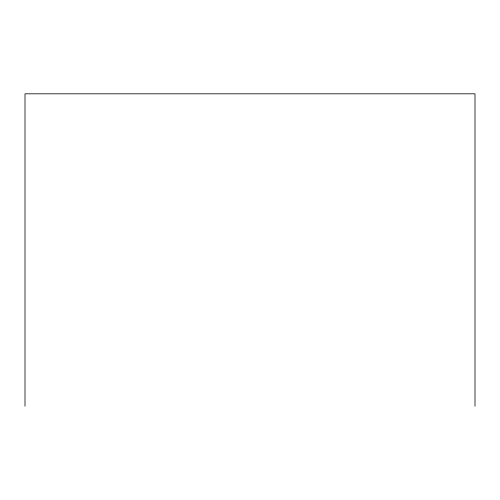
<?xml version="1.0" encoding="UTF-8"?>
<svg xmlns="http://www.w3.org/2000/svg" width="500" height="500" viewBox="0 0 500 500"><rect width="100%" height="100%" fill="white"/><g stroke="black" fill="none" stroke-linecap="round" stroke-linejoin="round"><path stroke-width="0.75" d="M475 406.188L475 93.812L25 93.812L25 406.188"/></g></svg>
